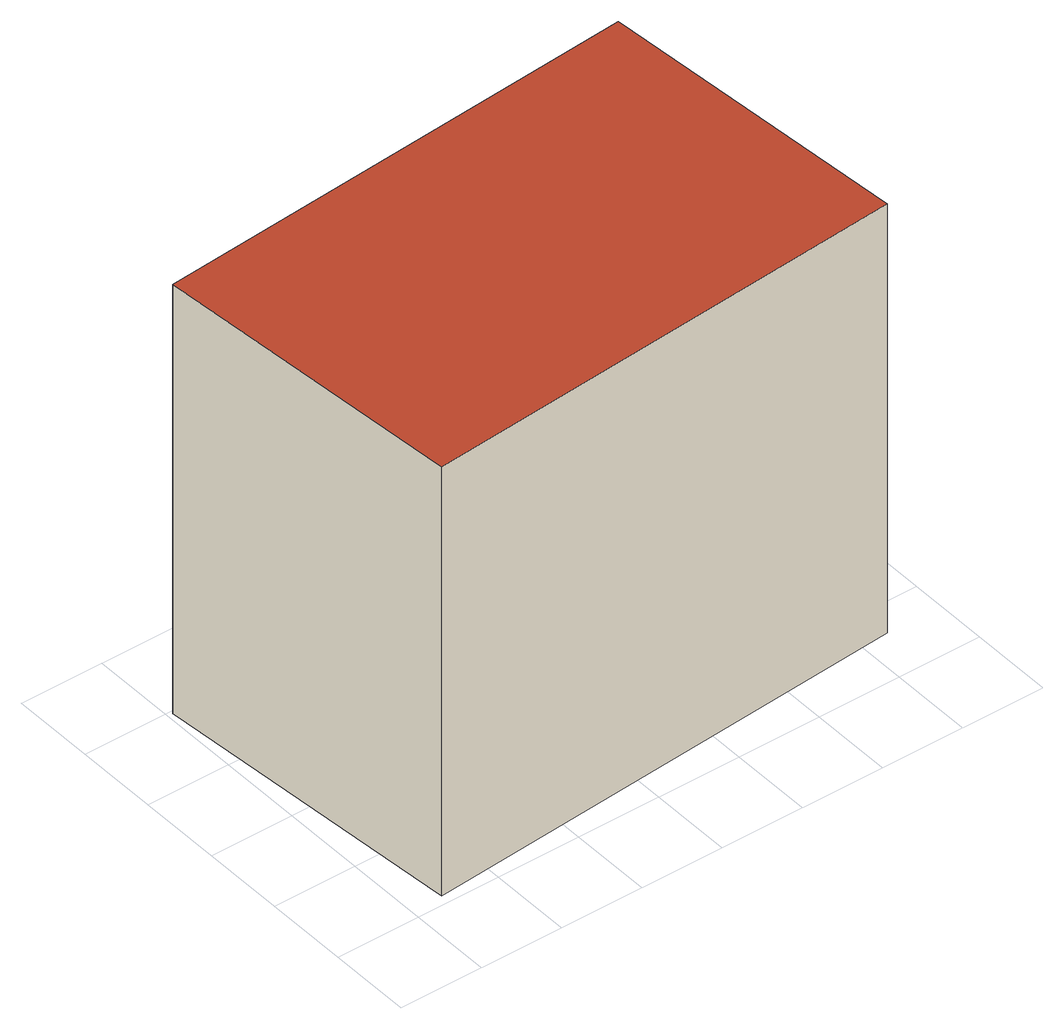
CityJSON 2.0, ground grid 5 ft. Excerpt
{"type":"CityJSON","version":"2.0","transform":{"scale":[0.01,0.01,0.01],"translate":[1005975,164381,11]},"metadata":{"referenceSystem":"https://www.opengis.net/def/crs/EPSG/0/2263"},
"CityObjects":{
"building1":{"type":"Building","attributes":{"name":"Bldg_2210007075","BIN":"3221201"},"geometry":[{"type":"MultiSurface","lod":"2","boundaries":[[[0,1,2,3]],[[4,5,6,7]],[[0,3,7,6]],[[1,0,6,5]],[[2,1,5,4]],[[3,2,4,7]]],"semantics":{"surfaces":[{"type":"RoofSurface","BIN":"3221201"},{"type":"GroundSurface"},{"type":"WallSurface"}],"values":[0,1,2,2,2,2]}}]}
},
"vertices":[
[3007,2229,2786],[35,1982,2786],[195,59,2786],[3167,306,2786],[195,59,75],[35,1982,75],[3007,2229,75],[3167,306,75]
]}
